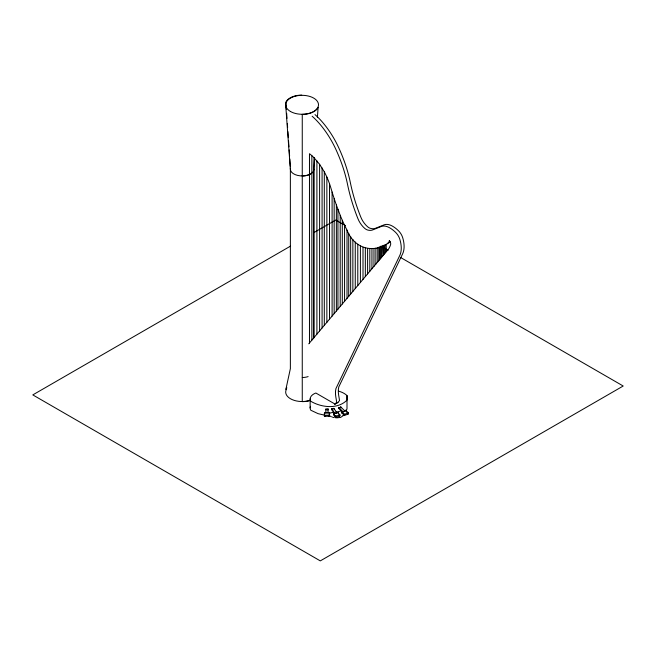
<?xml version="1.0" encoding="UTF-8"?>
<svg xmlns="http://www.w3.org/2000/svg" width="656" height="656" viewBox="0 0 656 656"><rect width="100%" height="100%" fill="white"/><g stroke="black" fill="none" stroke-linecap="round" stroke-linejoin="round"><path stroke-width="0.98" d="M336.659 417.864L340.612 417.413L342.973 415.806M338.627 391.148A20.016 11.554 0 0 1 347.024 395.568L346.999 400.152C337.619 409.557 321.399 407.524 310.788 401.283A12.308 7.109 0 0 1 315.856 393.018L335.068 404.104L337.914 402.464M313.609 338.717L313.609 170.995L314.536 157.858M317.397 117.449L318.111 107.346A16.408 9.471 0 0 1 302.26 114.365L302.26 401.636A16.408 9.471 0 0 0 310.46 400.365M343.359 414.977L343.088 415.625M341.973 412.239L345.761 410.623L348.32 412.657L348.09 414.166L344.646 415.314L341.973 413.255L341.973 412.239L344.646 414.297L348.32 412.657M341.973 413.255L342.17 412.837M333.732 413.911L337.906 412.657L339.89 414.887L339.529 416.371L335.815 417.2L333.732 414.928L333.732 413.911L335.134 416.011L335.134 417.027M333.732 414.928L334.035 413.518M339.529 416.371L339.89 414.887M308.763 343.818L386.556 251.379A35.055 20.238 60 0 0 390.599 244.688A3.518 2.034 60 0 0 389.32 240.514A8.864 5.117 60 0 1 387.147 243.925C371.378 253.626 353.92 247.697 347.008 230.133A95.03 54.866 60 0 1 340.21 215.316L336.372 205.016A211.945 122.369 60 0 1 332.1 192.052L330.804 187.747A52.201 30.135 60 0 0 324.302 171.815L319.603 164.295L314.035 157.743A35.99 20.779 60 0 0 309.476 153.709L309.476 342.965M334.74 404.498L336.684 402.185C336.052 397.577 334.74 393.387 335.913 388.623L399.857 255.299A25.026 14.448 60 0 0 399.857 239.391A9.963 5.748 60 0 0 395.781 232.56A24.625 14.219 60 0 0 389.115 227.509A18.491 10.676 60 0 0 381.407 226.427L372.887 229.83A18.056 10.43 60 0 1 367.581 229.994A8.553 4.936 60 0 1 364.613 228.28A15.457 8.922 60 0 1 357.914 218.653A136.587 78.859 60 0 1 347.516 184.295A105.296 60.795 60 0 0 335.503 148.592A64.624 37.31 60 0 0 320.653 125.042A52.775 30.471 60 0 0 312.149 116.243M337.586 402.85L339.537 400.545C338.898 395.929 337.594 391.739 338.767 386.983L402.71 253.659A25.026 14.448 60 0 0 402.71 237.743A9.963 5.748 60 0 0 398.627 230.912A24.625 14.219 60 0 0 391.96 225.869A18.491 10.676 60 0 0 384.252 224.778L375.74 228.181A18.056 10.43 60 0 1 370.427 228.345A8.553 4.936 60 0 1 367.467 226.632A15.457 8.922 60 0 1 360.767 217.005A136.587 78.859 60 0 1 350.361 182.655A105.296 60.795 60 0 0 338.357 146.944A64.624 37.31 60 0 0 323.498 123.394A52.775 30.471 60 0 0 314.995 114.595M328.918 414.116L330.575 412.829L333.166 412.485M344.925 411.091L346.999 409.098L347.024 395.568M290.534 246.107L32.8 394.904L320.3 560.888L623.2 386.015L400.48 257.423M313.56 232.814L335.7 220.031L345.458 225.664M324.909 412.731L324.376 413.034L324.376 416.298L329.517 416.24L329.517 412.993L329.058 412.731L324.909 412.731L324.909 413.739M324.376 415.281L329.517 415.223M389.074 242.654L390 242.277A8.864 5.117 60 0 0 390.558 241.982M387.212 243.384L388.139 243.015M340.456 411.082L335.675 412.222M331.772 408.762L333.838 408.303L336.979 412.993L334.904 413.46L331.772 408.762L331.772 409.639L334.388 413.551M335.134 416.011L339.529 415.363M334.183 408.819L331.92 408.983L331.92 409.861M336.061 417.749L335.15 417.659M328.066 409.016L325.843 408.844L325.843 412.862L328.066 412.862L328.066 408.836M325.843 409.721L328.066 409.902M331.428 416.79L329.246 415.625M323.793 414.986L318.086 413.657L310.788 410.221A12.308 7.109 0 0 1 310.468 406.343M333.379 417.372L334.06 417.536M332.272 417.068L332.707 417.183M380.956 246.156L388.057 250.256M329.517 414.01L329.058 412.731M347.68 413.026L346.393 411.738L346.393 410.722M340.546 406.687L344.9 411.041L342.981 411.689L338.619 407.327M338.619 408.204L342.981 412.567M338.963 414.518L339.89 415.904M285.68 104.796L290.337 169.133A11.751 6.79 0 0 0 297.594 175.406A11.751 6.79 0 0 0 310.403 173.938M286.36 109.24L285.868 102.131A16.408 9.471 0 0 1 301.719 95.112M286.647 113.308L287 118.392M287.344 123.467L287.631 127.535M287.91 131.602L288.328 137.694M288.542 140.745L288.96 146.846M289.173 149.896L289.599 155.989M289.804 159.039L290.296 166.148M382.973 245.557L383.391 255.135M384.965 244.795L385.293 252.88M383.94 245.188L384.293 254.061M386.22 244.294L386.22 251.797M382.079 245.902L382.079 256.685M381.062 246.279L381.062 257.898M380.021 246.664L380.021 259.136M379.061 247.017L379.061 260.276M377.782 247.476L377.782 261.801M375.888 248.14L375.888 264.048M373.969 248.649L373.969 266.328M371.944 248.903L371.944 268.739M369.82 248.886L369.82 271.264M367.606 248.608L367.606 273.888M365.335 248.075L365.335 276.594M363.006 247.279L363.006 279.349M360.398 246L360.398 282.457M357.791 244.237L357.791 285.549M355.257 242.023L355.257 288.566M352.862 239.424L352.862 291.412M350.665 236.513L350.665 294.019M348.73 233.356L348.73 296.315M348.09 413.149L348.09 414.166M347.008 230.133L347.008 298.365M344.646 414.297L344.646 415.314M344.564 225.246L344.564 301.276M343.924 414.19L343.924 415.199M342.293 220.301L342.293 303.966M340.964 407.983L340.964 407.105L339.07 407.77L339.07 408.647M340.21 215.316L340.21 306.442M338.496 412.804L338.496 413.821M337.938 209.338L337.938 309.148M336.372 205.016L336.372 311.001M335.815 416.191L335.815 417.2M334.158 198.53L334.158 313.634M332.1 192.052L332.1 316.085M329.517 183.729L329.517 319.152M328.886 415.592L328.886 416.601M326.86 177.063L326.86 322.309M324.909 415.592L324.909 416.601M324.302 171.815L324.302 325.351M322.08 167.961L322.08 327.984M319.603 164.295L319.603 330.927M316.905 160.876L316.905 334.134M314.035 157.743L314.035 337.553M311.862 155.702L311.862 340.128M310.149 398.955L310.149 407.901M290.37 168.19L290.37 368.647L285.868 389.402A16.408 9.471 0 0 1 286.852 387.852M313.609 170.995A11.751 6.79 0 0 1 302.26 176.021M308.131 376.593A11.751 6.79 0 0 1 302.26 377.503M310.296 400.267A16.408 9.471 0 0 1 292.1 399.578A16.408 9.471 0 0 1 286.237 389.615M313.847 169.133A11.751 6.79 0 0 1 313.445 170.896M290.485 111.495A16.408 9.471 0 0 0 317.939 107.248A16.408 9.471 0 0 0 297.84 95.645A16.408 9.471 0 0 0 290.485 111.495"/></g></svg>
